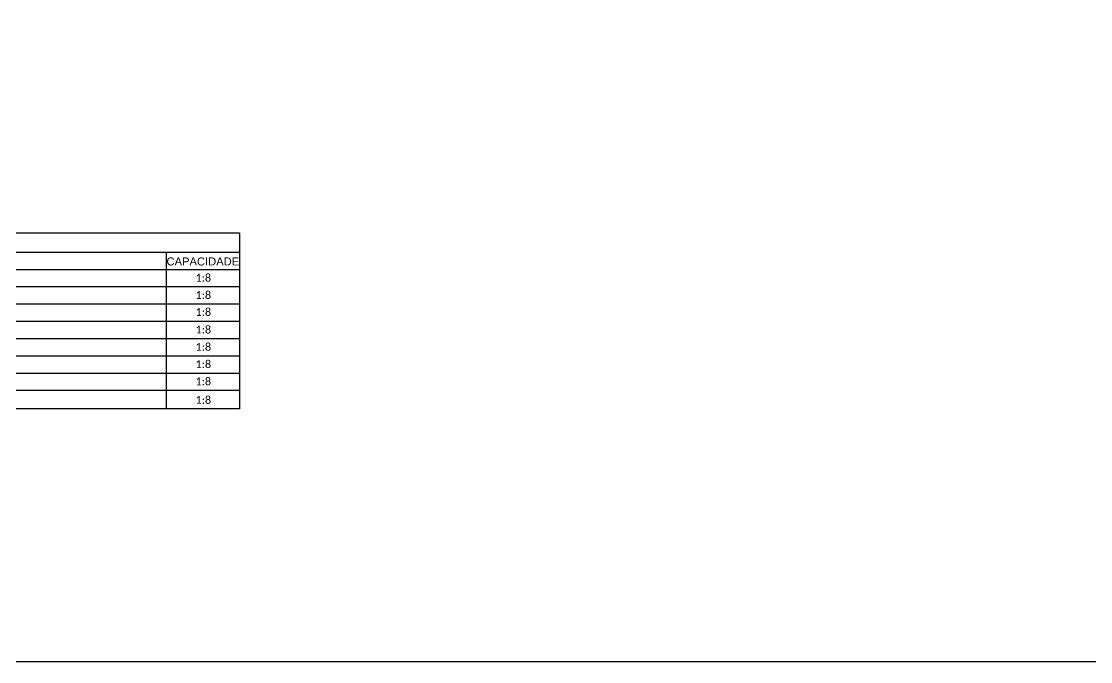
# Model space of a CAD drawing. Header units: metres. Extents: x -1286 to 444, y -503 to 94.
# Drawn here: x 38.5 to 284.3, y -499.8 to -352.7 of the extents above; entities that cross this region are included whole.
import ezdxf
from ezdxf.enums import TextEntityAlignment as Align

# ---------------------------------------------------------------- set-up
doc = ezdxf.new("R2010")
doc.units = ezdxf.units.M
doc.styles.add('ARIAL', font='arial.ttf')
doc.styles.add('WMF-Calibri0', font='calibri.ttf')

msp = doc.modelspace()

# ---------------------------------------------------------------- linework, layer by layer
for p, q in [((-121.68, -401.31), (88.58, -401.31)), ((88.58, -401.31), (88.58, -441.72)), ((-72.72, -405.72), (88.58, -405.72)), ((71.79, -405.72), (71.79, -441.72)), ((-72.72, -409.69), (88.58, -409.69)), ((-72.72, -413.65), (88.58, -413.65)), ((-72.72, -417.62), (88.58, -417.62)), ((-72.72, -421.59), (88.58, -421.59)), ((-72.72, -425.56), (88.58, -425.56)), ((-72.72, -429.53), (88.58, -429.53)), ((-72.72, -433.5), (88.58, -433.5)), ((-72.72, -437.46), (88.58, -437.46)), ((88.58, -441.72), (-121.68, -441.72))]:
    msp.add_line(p, q)
msp.add_lwpolyline([(-397.08, -499.81), (443.92, -499.81), (443.92, 94.19), (-397.08, 94.19)], close=True)

# ---------------------------------------------------------------- texts
at = {"style": 'ARIAL'}
msp.add_text('CAPACIDADE', height=1.84, dxfattribs=at).set_placement((80.19, -407.86), align=Align.MIDDLE_CENTER)
at = {"color": 7, "lineweight": 0, "style": 'WMF-Calibri0', "flags": 8}
for p in [(78.51, -412.5), (78.51, -416.47), (78.51, -420.36), (78.51, -424.41), (78.51, -428.38), (78.51, -432.35), (78.51, -436.31), (78.51, -440.57)]:
    msp.add_attdef('1:8', p, '1:8', height=1.793, dxfattribs=at)

doc.saveas('drawing.dxf')
